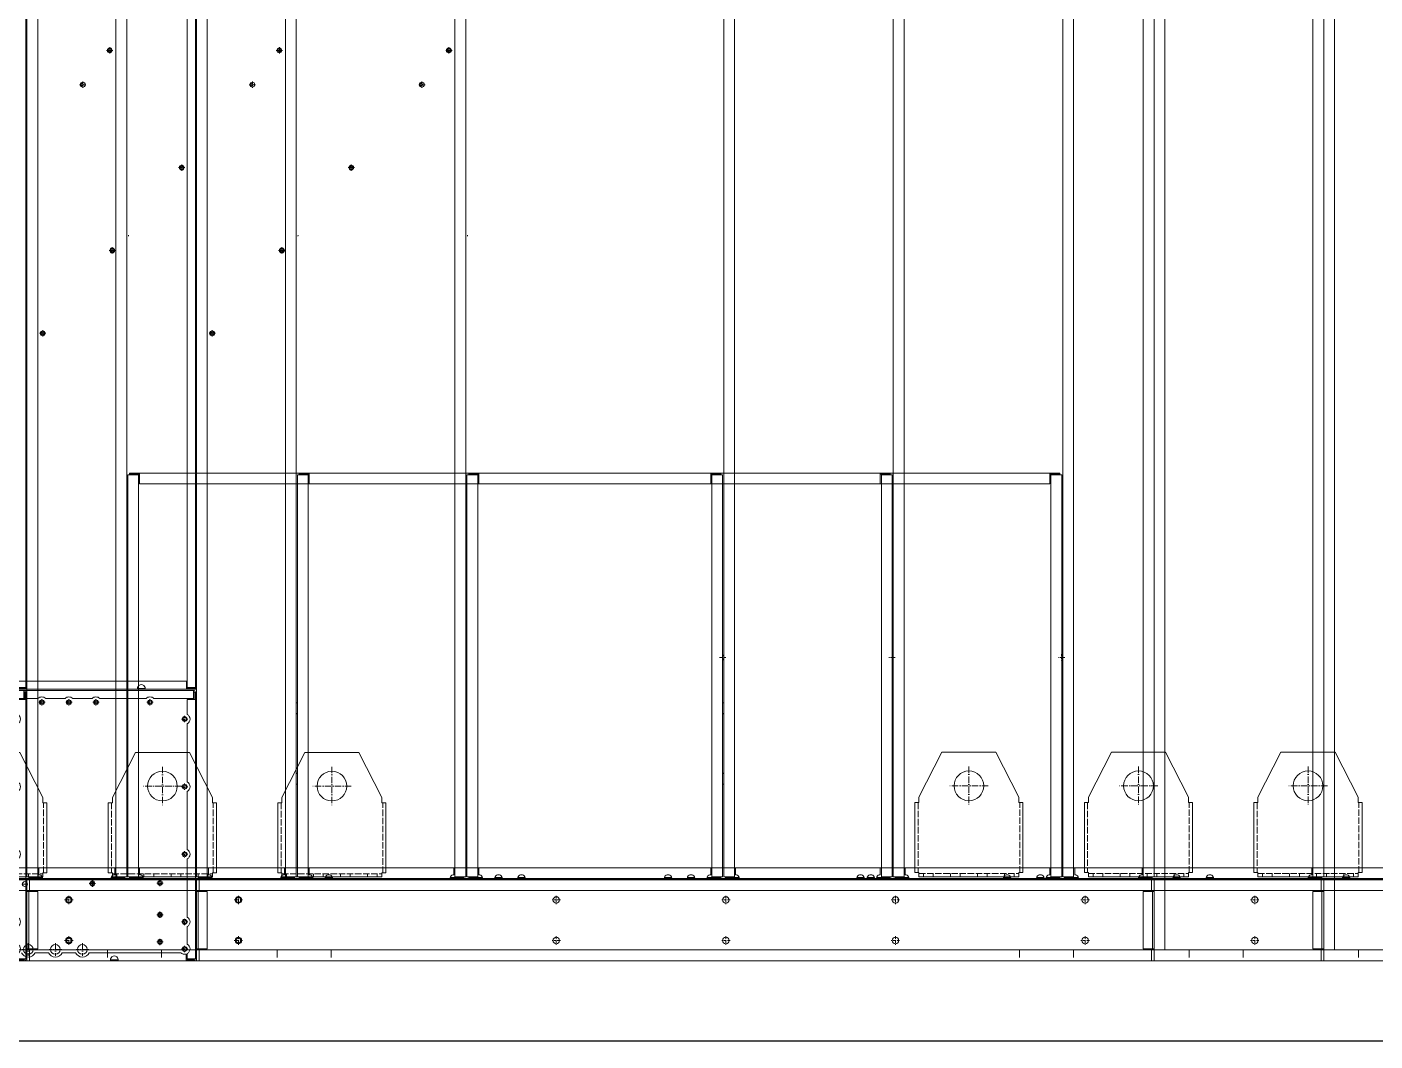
# Model space of a CAD drawing. Header units: millimetres. Extents: x -648583 to 40219, y -129719 to 29148.
# Drawn here: x -644418 to -641925, y -129719 to -127844 of the extents above; entities that cross this region are included whole.
import ezdxf

# ---------------------------------------------------------------- set-up
doc = ezdxf.new("R2010")
doc.units = ezdxf.units.MM
doc.linetypes.add('DASHDOT', pattern=[18.5, 12, -3, 0.5, -3])
doc.linetypes.add('DASHED', pattern=[15, 12, -3])

# ---------------------------------------------------------------- blocks, each defined once
blk = doc.blocks.new('457536')
at = {"color": 7, "lineweight": 5}
for p, q in [((114592.520962, 89152.297332), (114550.020962, 89069.297332)), ((114692.520962, 89152.297332), (114592.520962, 89152.297332)), ((114735.020962, 89069.297332), (114692.520962, 89152.297332)), ((114542.520962, 89059.297332), (114542.520962, 88929.797332)), ((114742.520962, 88929.797332), (114742.520962, 89059.297332)), ((114550.020962, 88922.297332), (114735.020962, 88922.297332))]:
    blk.add_line(p, q, dxfattribs=at)
at = {"color": 7, "linetype": 'DASHDOT', "lineweight": 5}
for p, q in [((114642.520962, 89126.047332), (114642.520962, 89054.547332)), ((114678.270962, 89090.297332), (114606.770962, 89090.297332))]:
    blk.add_line(p, q, dxfattribs=at)
at = {"color": 7, "lineweight": 5, "ltscale": 0.09375}
for p, q in [((114542.520962, 89059.297332), (114550.020962, 89059.297332)), ((114742.520962, 89059.297332), (114735.020962, 89059.297332)), ((114550.020962, 88929.797332), (114542.520962, 88929.797332)), ((114550.020962, 88922.297332), (114550.020962, 88929.797332)), ((114735.020962, 88929.797332), (114742.520962, 88929.797332)), ((114735.020962, 88922.297332), (114735.020962, 88929.797332))]:
    blk.add_line(p, q, dxfattribs=at)
at = {"color": 7, "linetype": 'DASHED', "lineweight": 5}
for p, q in [((114548.520962, 89059.297332), (114548.520962, 88929.797332)), ((114736.520962, 88929.797332), (114736.520962, 89059.297332)), ((114550.020962, 88928.297332), (114735.020962, 88928.297332))]:
    blk.add_line(p, q, dxfattribs=at)
at = {"color": 7, "lineweight": 5, "ltscale": 0.125}
for p, q in [((114550.020962, 89059.297332), (114550.020962, 89069.297332)), ((114735.020962, 89069.297332), (114735.020962, 89059.297332))]:
    blk.add_line(p, q, dxfattribs=at)
at = {"color": 7, "linetype": 'DASHED', "lineweight": 5, "ltscale": 0.075}
for p, q in [((114558.520962, 88928.297332), (114558.520962, 88922.297332)), ((114576.520962, 88928.297332), (114576.520962, 88922.297332)), ((114608.520962, 88928.297332), (114608.520962, 88922.297332)), ((114626.520962, 88928.297332), (114626.520962, 88922.297332)), ((114658.520962, 88928.297332), (114658.520962, 88922.297332)), ((114676.520962, 88928.297332), (114676.520962, 88922.297332)), ((114708.520962, 88928.297332), (114708.520962, 88922.297332)), ((114726.520962, 88928.297332), (114726.520962, 88922.297332))]:
    blk.add_line(p, q, dxfattribs=at)
at = {"color": 7, "lineweight": 5}
blk.add_circle((114642.520962, 89090.297332), 27.5, dxfattribs=at)
blk = doc.blocks.new('1')
at = {"color": 7, "lineweight": 20}
for p, q in [((22363.3, 14989.1), (22363.3, 18430.1)), ((22383.3, 18430.1), (22383.3, 14989.1)), ((22841.3, 14989.1), (22841.3, 18430.1)), ((22861.3, 18430.1), (22861.3, 14989.1)), ((23965.3, 14989.1), (23965.3, 18430.1)), ((24761.3, 18430.1), (24761.3, 14989.1)), ((24781.3, 18413.6), (24781.3, 14853.6)), ((22346.3, 18188.5), (22346.3, 15338.7)), ((22361.3, 15338.7), (22361.3, 18188.5)), ((24741.3, 17162.6), (24741.3, 14989.1)), ((23985.3, 14989.1), (23985.3, 17110.6)), ((22863.3, 14989.1), (22863.3, 15732.1)), ((22883.3, 15732.1), (22883.3, 14989.1)), ((22885.3, 15735.6), (23941.3, 15735.6)), ((23943.3, 14989.1), (23943.3, 15732.1)), ((23963.3, 15732.1), (23963.3, 14989.1)), ((23941.3, 15715.6), (22885.3, 15715.6)), ((22357.8, 15333.6), (19364.8, 15333.6)), ((22344.7, 15350.6), (21378.9, 15350.6)), ((21469, 15335.6), (22254.6, 15335.6)), ((22268, 15335.6), (22344.7, 15335.6)), ((22070.2, 15318.6), (22034.5, 15318.6)), ((22120.2, 15318.6), (22084.5, 15318.6)), ((22170.2, 15318.6), (22134.5, 15318.6)), ((22270.2, 15318.6), (22184.5, 15318.6)), ((22357.8, 15318.6), (22284.5, 15318.6)), ((22346.3, 15289.3), (22346.3, 15316.6)), ((22361.3, 14837.1), (22361.3, 15316.6)), ((22346.3, 15164.3), (22346.3, 15271.9)), ((22346.3, 15039.3), (22346.3, 15146.9)), ((22346.3, 14914.3), (22346.3, 15021.9)), ((24756.6, 14983.6), (22368, 14983.6)), ((22385.3, 15005.6), (22839.3, 15005.6)), ((22832.3, 14985.6), (22392.3, 14985.6)), ((23553.3, 14985.2), (22403.3, 14985.2)), ((22885.3, 15005.6), (23941.3, 15005.6)), ((23228.3, 14985.6), (22892.3, 14985.6)), ((23584.3, 14985.6), (23242.3, 14985.6)), ((24721.3, 14985.2), (23571.3, 14985.2)), ((23934.3, 14985.6), (23598.3, 14985.6)), ((23987.3, 15005.6), (24739.3, 15005.6)), ((24230.3, 14985.6), (23994.3, 14985.6)), ((24482.3, 14985.6), (24244.3, 14985.6)), ((24732.3, 14985.6), (24496.3, 14985.6)), ((22363.3, 14963.6), (24761.3, 14963.6)), ((22363.3, 14855.6), (22363.3, 14961.6)), ((22366.5, 14961.6), (22366.5, 14855.6)), ((22368, 14963.6), (24756.6, 14963.6)), ((22383.3, 14855.6), (22383.3, 14961.6)), ((24741.3, 14961.6), (24741.3, 14855.6)), ((24758.1, 14855.6), (24758.1, 14961.6)), ((24761.3, 14961.6), (24761.3, 14855.6)), ((24761.3, 14855.6), (24761.3, 14961.6)), ((22346.3, 14864.3), (22346.3, 14896.9)), ((22204.6, 14833.6), (21318.1, 14833.6)), ((22089.7, 14848.6), (22065, 14848.6)), ((22139.7, 14848.6), (22115, 14848.6)), ((22334.2, 14848.6), (22165, 14848.6)), ((22344.3, 14833.6), (22218.1, 14833.6)), ((22512.3, 14853.6), (22363.3, 14853.6)), ((24761.3, 14833.6), (22363.3, 14833.6)), ((24756.6, 14853.6), (22368, 14853.6)), ((22368, 14833.6), (24756.6, 14833.6)), ((24512.3, 14853.6), (22612.3, 14853.6)), ((24761.3, 14853.6), (24612.3, 14853.6))]:
    blk.add_line(p, q, dxfattribs=at)
at = {"color": 7, "linetype": 'DASHDOT', "lineweight": 20, "ltscale": 0.2925}
for p, q in [((22835.9, 16517), (22824.2, 16517)), ((22786, 16453.6), (22774.3, 16453.6)), ((22655.4, 16300.3), (22643.7, 16300.3)), ((22526.9, 16147.1), (22515.2, 16147.1)), ((22398.3, 15993.9), (22386.6, 15993.9)), ((23963.2, 15400.6), (23963.2, 15388.9)), ((22083.2, 15311.6), (22071.5, 15311.6)), ((22077.3, 15317.5), (22077.3, 15305.8)), ((22133.2, 15311.6), (22121.5, 15311.6)), ((22127.3, 15317.5), (22127.3, 15305.8)), ((22183.2, 15311.6), (22171.5, 15311.6)), ((22177.3, 15317.5), (22177.3, 15305.8)), ((22283.2, 15311.6), (22271.5, 15311.6)), ((22277.3, 15317.5), (22277.3, 15305.8)), ((22341.3, 15286.5), (22341.3, 15274.8)), ((22347.2, 15280.6), (22335.5, 15280.6)), ((22341.3, 15161.5), (22341.3, 15149.8)), ((22347.2, 15155.6), (22335.5, 15155.6)), ((22341.3, 15036.5), (22341.3, 15024.8)), ((22347.2, 15030.6), (22335.5, 15030.6)), ((22295.8, 14983.3), (22295.8, 14971.6)), ((22051.7, 14975.5), (22040, 14975.5)), ((22176.7, 14976.5), (22165, 14976.5)), ((22170.8, 14982.4), (22170.8, 14970.7)), ((22301.7, 14977.4), (22290, 14977.4)), ((22301.7, 14918.6), (22290, 14918.6)), ((22295.8, 14924.5), (22295.8, 14912.8)), ((22341.3, 14911.5), (22341.3, 14899.8)), ((22347.2, 14905.6), (22335.5, 14905.6)), ((22301.7, 14868.6), (22290, 14868.6)), ((22295.8, 14874.5), (22295.8, 14862.8)), ((22341.3, 14861.5), (22341.3, 14849.8)), ((22347.2, 14855.6), (22335.5, 14855.6))]:
    blk.add_line(p, q, dxfattribs=at)
at = {"color": 7, "linetype": 'DASHDOT', "lineweight": 20, "ltscale": 0.195}
for p, q in [((22833.9, 16517), (22826.1, 16517)), ((22782, 16453.6), (22774.2, 16453.6)), ((22653.4, 16300.3), (22645.6, 16300.3)), ((22524.9, 16147.1), (22517.1, 16147.1)), ((22396.3, 15993.9), (22388.5, 15993.9)), ((22174.2, 14976.5), (22166.4, 14976.5)), ((22170.3, 14980.4), (22170.3, 14972.6)), ((22299.2, 14977.4), (22291.4, 14977.4)), ((22295.3, 14981.3), (22295.3, 14973.5)), ((22299.2, 14918.6), (22291.4, 14918.6)), ((22295.3, 14922.5), (22295.3, 14914.7)), ((22299.2, 14868.6), (22291.4, 14868.6)), ((22295.3, 14872.5), (22295.3, 14864.7))]:
    blk.add_line(p, q, dxfattribs=at)
at = {"color": 7, "linetype": 'DASHDOT', "lineweight": 20, "ltscale": 0.292499}
for p, q in [((22830, 16522.9), (22830, 16511.2)), ((22780.1, 16459.5), (22780.1, 16447.8)), ((22521, 16153), (22521, 16141.3)), ((23969, 15394.7), (23957.3, 15394.7))]:
    blk.add_line(p, q, dxfattribs=at)
at = {"color": 7, "linetype": 'DASHDOT', "lineweight": 20, "ltscale": 0.195001}
for p, q in [((22830, 16520.9), (22830, 16513.1)), ((22521, 16151), (22521, 16143.2)), ((22392.4, 15997.8), (22392.4, 15990))]:
    blk.add_line(p, q, dxfattribs=at)
at = {"color": 7, "linetype": 'DASHDOT', "lineweight": 20, "ltscale": 0.194998}
for p, q in [((22778.1, 16457.5), (22778.1, 16449.7)), ((22649.5, 16304.2), (22649.5, 16296.4))]:
    blk.add_line(p, q, dxfattribs=at)
at = {"color": 7, "linetype": 'DASHDOT', "lineweight": 20, "ltscale": 0.292502}
for p, q in [((22649.5, 16306.2), (22649.5, 16294.5)), ((22392.4, 15999.8), (22392.4, 15988.1))]:
    blk.add_line(p, q, dxfattribs=at)
at = {"color": 7, "lineweight": 20, "ltscale": 0.050782}
blk.add_line((22864.4, 16173.6), (22864.7, 16175.6), dxfattribs=at)
at = {"color": 7, "lineweight": 20, "ltscale": 0.077786}
blk.add_line((22363.3, 15993.5), (22361.3, 15991.1), dxfattribs=at)
at = {"color": 7, "lineweight": 20, "ltscale": 0.05349}
blk.add_line((22361.3, 15936.2), (22363.3, 15935.5), dxfattribs=at)
blk.add_line((22361.3, 15936.2), (22363.3, 15935.5), dxfattribs=at)
at = {"color": 7, "lineweight": 20, "ltscale": 0.039896}
blk.add_line((22362.8, 15930.3), (22361.3, 15930.9), dxfattribs=at)
at = {"color": 7, "lineweight": 20, "ltscale": 0.012708}
for p, q in [((22362.8, 15930.3), (22363.3, 15930.3)), ((22362.8, 15358), (22363.3, 15358)), ((22363.3, 15358), (22362.8, 15358))]:
    blk.add_line(p, q, dxfattribs=at)
at = {"color": 7, "lineweight": 20, "ltscale": 0.0875}
for p, q in [((22863.3, 15732.1), (22866.8, 15732.1)), ((22885.3, 15735.6), (22885.3, 15732.1)), ((23941.3, 15735.6), (23941.3, 15732.1)), ((23963.3, 15732.1), (23959.8, 15732.1)), ((22357.8, 15333.6), (22357.8, 15330.1)), ((22361.3, 15316.6), (22357.8, 15316.6)), ((22363.3, 14989.1), (22366.8, 14989.1)), ((22861.3, 14989.1), (22857.8, 14989.1)), ((22863.3, 14989.1), (22866.8, 14989.1)), ((23963.3, 14989.1), (23959.8, 14989.1)), ((23965.3, 14989.1), (23968.8, 14989.1)), ((24761.3, 14989.1), (24757.8, 14989.1)), ((22344.3, 14833.6), (22344.3, 14837.1)), ((22361.3, 14837.1), (22357.8, 14837.1))]:
    blk.add_line(p, q, dxfattribs=at)
at = {"color": 7, "lineweight": 20, "ltscale": 0.4625}
for p, q in [((22866.8, 15735.6), (22885.3, 15735.6)), ((22885.3, 15733.6), (22866.8, 15733.6)), ((23941.3, 15735.6), (23959.8, 15735.6)), ((23959.8, 15733.6), (23941.3, 15733.6)), ((22362.8, 15358), (22362.8, 15339.5)), ((22362.8, 15358), (22362.8, 15339.5))]:
    blk.add_line(p, q, dxfattribs=at)
at = {"color": 7, "lineweight": 20, "ltscale": 0.05}
for p, q in [((22866.8, 15735.6), (22866.8, 15733.6)), ((23959.8, 15735.6), (23959.8, 15733.6)), ((22361.3, 15330.1), (22359.3, 15330.1)), ((22863.3, 15310.6), (22861.3, 15310.6)), ((22863.3, 15310.6), (22861.3, 15310.6)), ((23965.3, 15310.6), (23963.3, 15310.6)), ((23965.3, 15310.6), (23963.3, 15310.6)), ((22861.3, 15290.6), (22863.3, 15290.6)), ((22861.3, 15290.2), (22863.3, 15290.2)), ((23963.3, 15290.6), (23965.3, 15290.6)), ((23963.3, 15290.6), (23965.3, 15290.6)), ((23963.3, 15290.2), (23965.3, 15290.2)), ((22863.3, 15180.6), (22861.3, 15180.6)), ((22863.3, 15180.6), (22861.3, 15180.6)), ((22863.3, 15180.2), (22861.3, 15180.2)), ((22861.3, 15160.2), (22863.3, 15160.2)), ((23965.3, 15180.6), (23963.3, 15180.6)), ((23965.3, 15180.6), (23963.3, 15180.6)), ((23965.3, 15180.2), (23963.3, 15180.2)), ((23963.3, 15160.2), (23965.3, 15160.2)), ((22366.8, 14985.6), (22366.8, 14987.6)), ((22378.3, 14985.6), (22378.3, 14987.6)), ((22846.3, 14985.6), (22846.3, 14987.6)), ((22857.8, 14985.6), (22857.8, 14987.6)), ((22866.8, 14985.6), (22866.8, 14987.6)), ((22878.3, 14985.6), (22878.3, 14987.6)), ((23948.3, 14985.6), (23948.3, 14987.6)), ((23959.8, 14985.6), (23959.8, 14987.6)), ((23968.8, 14985.6), (23968.8, 14987.6)), ((23980.3, 14985.6), (23980.3, 14987.6)), ((24746.3, 14985.6), (24746.3, 14987.6)), ((24757.8, 14985.6), (24757.8, 14987.6)), ((22363.3, 14961.6), (22363.3, 14963.6)), ((22366.5, 14961.6), (22366.5, 14963.6)), ((22366.5, 14961.6), (22366.5, 14963.6)), ((24758.1, 14963.6), (24758.1, 14961.6)), ((24761.3, 14961.6), (24761.3, 14963.6)), ((22204.6, 14833.6), (22204.6, 14835.6)), ((22218.1, 14833.6), (22218.1, 14835.6)), ((22357.8, 14833.6), (22357.8, 14835.6)), ((22363.3, 14853.6), (22363.3, 14855.6)), ((22366.5, 14853.6), (22366.5, 14855.6)), ((22366.5, 14853.6), (22366.5, 14855.6)), ((24758.1, 14855.6), (24758.1, 14853.6)), ((24761.3, 14853.6), (24761.3, 14855.6))]:
    blk.add_line(p, q, dxfattribs=at)
at = {"color": 7, "lineweight": 20, "ltscale": 0.0375}
for p, q in [((22866.8, 15733.6), (22866.8, 15732.1)), ((23959.8, 15733.6), (23959.8, 15732.1)), ((22358.2, 15337.2), (22358.2, 15338.7)), ((22359.3, 15330.1), (22357.8, 15330.1)), ((22366.8, 14987.6), (22366.8, 14989.1)), ((22857.8, 14987.6), (22857.8, 14989.1)), ((22866.8, 14987.6), (22866.8, 14989.1)), ((23959.8, 14987.6), (23959.8, 14989.1)), ((23968.8, 14987.6), (23968.8, 14989.1)), ((24757.8, 14987.6), (24757.8, 14989.1)), ((22366.5, 14961.6), (22368, 14961.6)), ((24758.1, 14961.6), (24756.6, 14961.6)), ((22357.8, 14835.6), (22357.8, 14837.1))]:
    blk.add_line(p, q, dxfattribs=at)
at = {"color": 7, "lineweight": 20, "ltscale": 0.4125}
for p, q in [((22866.8, 15732.1), (22883.3, 15732.1)), ((22885.3, 15715.6), (22885.3, 15732.1)), ((23941.3, 15732.1), (23941.3, 15715.6)), ((23943.3, 15732.1), (23959.8, 15732.1)), ((22383.3, 14989.1), (22366.8, 14989.1)), ((22857.8, 14989.1), (22841.3, 14989.1)), ((22883.3, 14989.1), (22866.8, 14989.1)), ((23959.8, 14989.1), (23943.3, 14989.1)), ((23985.3, 14989.1), (23968.8, 14989.1)), ((24757.8, 14989.1), (24741.3, 14989.1))]:
    blk.add_line(p, q, dxfattribs=at)
at = {"color": 7, "lineweight": 20, "ltscale": 0.168029}
for p, q in [((22254.6, 15337.2), (22261.3, 15337.2)), ((22254.6, 15335.6), (22261.3, 15335.6)), ((22268, 15337.2), (22261.3, 15337.2)), ((22268, 15335.6), (22261.3, 15335.6))]:
    blk.add_line(p, q, dxfattribs=at)
at = {"color": 7, "lineweight": 20, "ltscale": 0.04}
for p, q in [((22254.6, 15335.6), (22254.6, 15337.2)), ((22268, 15335.6), (22268, 15337.2)), ((22358.2, 15335.6), (22358.2, 15337.2)), ((22403.3, 14983.6), (22403.3, 14985.2)), ((23553.3, 14983.6), (23553.3, 14985.2)), ((23571.3, 14983.6), (23571.3, 14985.2)), ((24721.3, 14983.6), (24721.3, 14985.2))]:
    blk.add_line(p, q, dxfattribs=at)
at = {"color": 7, "lineweight": 20, "ltscale": 0.2975}
for p, q in [((22344.7, 15338.7), (22344.7, 15350.6)), ((22346.3, 15338.7), (22358.2, 15338.7))]:
    blk.add_line(p, q, dxfattribs=at)
at = {"color": 7, "lineweight": 20, "ltscale": 0.0775}
for p, q in [((22344.7, 15335.6), (22344.7, 15338.7)), ((22361.3, 15338.7), (22358.2, 15338.7))]:
    blk.add_line(p, q, dxfattribs=at)
at = {"color": 7, "lineweight": 20, "ltscale": 0.3375}
for p, q in [((22358.2, 15337.2), (22344.7, 15337.2)), ((22344.7, 15335.6), (22358.2, 15335.6)), ((22359.3, 15316.6), (22359.3, 15330.1)), ((22361.3, 15330.1), (22361.3, 15316.6)), ((22344.3, 14835.6), (22357.8, 14835.6)), ((22357.8, 14833.6), (22344.3, 14833.6))]:
    blk.add_line(p, q, dxfattribs=at)
at = {"color": 7, "lineweight": 20, "ltscale": 0.114792}
blk.add_line((22358.2, 15338), (22362.8, 15338), dxfattribs=at)
at = {"color": 7, "lineweight": 20, "ltscale": 0.114793}
blk.add_line((22362.8, 15336), (22358.2, 15336), dxfattribs=at)
at = {"color": 7, "lineweight": 20, "ltscale": 0.037293}
blk.add_line((22361.3, 15339.5), (22362.8, 15339.5), dxfattribs=at)
at = {"color": 7, "lineweight": 20, "ltscale": 0.037353}
blk.add_line((22362.8, 15339.5), (22361.3, 15339.5), dxfattribs=at)
at = {"color": 7, "lineweight": 20, "ltscale": 0.2875}
for p, q in [((22346.3, 15316.6), (22357.8, 15316.6)), ((22357.8, 15318.6), (22357.8, 15330.1)), ((22366.8, 14987.6), (22378.3, 14987.6)), ((22378.3, 14985.6), (22366.8, 14985.6)), ((22846.3, 14987.6), (22857.8, 14987.6)), ((22857.8, 14985.6), (22846.3, 14985.6)), ((22866.8, 14987.6), (22878.3, 14987.6)), ((22878.3, 14985.6), (22866.8, 14985.6)), ((23948.3, 14987.6), (23959.8, 14987.6)), ((23959.8, 14985.6), (23948.3, 14985.6)), ((23968.8, 14987.6), (23980.3, 14987.6)), ((23980.3, 14985.6), (23968.8, 14985.6)), ((24746.3, 14987.6), (24757.8, 14987.6)), ((24757.8, 14985.6), (24746.3, 14985.6)), ((22346.3, 14837.1), (22357.8, 14837.1))]:
    blk.add_line(p, q, dxfattribs=at)
at = {"color": 7, "lineweight": 20, "ltscale": 0.1175}
for p, q in [((22368, 14983.6), (22363.3, 14983.6)), ((22368, 14983.6), (22368, 14978.9)), ((24761.3, 14983.6), (24756.6, 14983.6)), ((24756.6, 14983.6), (24756.6, 14978.9)), ((22363.3, 14855.6), (22368, 14855.6)), ((22368, 14833.6), (22368, 14838.3)), ((24761.3, 14855.6), (24756.6, 14855.6)), ((24756.6, 14833.6), (24756.6, 14838.3))]:
    blk.add_line(p, q, dxfattribs=at)
at = {"color": 7, "lineweight": 20, "ltscale": 0.16}
for p, q in [((22363.3, 14977.2), (22363.3, 14983.6)), ((24761.3, 14983.6), (24761.3, 14977.2)), ((22363.3, 14833.6), (22363.3, 14840)), ((24761.3, 14840), (24761.3, 14833.6))]:
    blk.add_line(p, q, dxfattribs=at)
at = {"color": 7, "lineweight": 20, "ltscale": 0.175}
for p, q in [((22378.3, 14987.6), (22385.3, 14987.6)), ((22378.3, 14985.6), (22385.3, 14985.6)), ((22392.3, 14985.6), (22385.3, 14985.6)), ((22832.3, 14985.6), (22839.3, 14985.6)), ((22839.3, 14987.6), (22846.3, 14987.6)), ((22839.3, 14985.6), (22846.3, 14985.6)), ((22878.3, 14987.6), (22885.3, 14987.6)), ((22878.3, 14985.6), (22885.3, 14985.6)), ((22892.3, 14985.6), (22885.3, 14985.6)), ((23242.3, 14985.6), (23228.3, 14985.6)), ((23584.3, 14985.6), (23591.3, 14985.6)), ((23591.3, 14985.6), (23598.3, 14985.6)), ((23934.3, 14985.6), (23941.3, 14985.6)), ((23941.3, 14987.6), (23948.3, 14987.6)), ((23941.3, 14985.6), (23948.3, 14985.6)), ((23980.3, 14987.6), (23987.3, 14987.6)), ((23980.3, 14985.6), (23987.3, 14985.6)), ((23994.3, 14985.6), (23987.3, 14985.6)), ((24230.3, 14985.6), (24237.3, 14985.6)), ((24244.3, 14985.6), (24237.3, 14985.6)), ((24482.3, 14985.6), (24496.3, 14985.6)), ((24732.3, 14985.6), (24746.3, 14985.6)), ((24739.3, 14987.6), (24746.3, 14987.6))]:
    blk.add_line(p, q, dxfattribs=at)
at = {"color": 7, "lineweight": 20, "ltscale": 0.319497}
for p, q in [((22385.3, 15005.6), (22385.3, 14992.8)), ((22839.3, 15005.6), (22839.3, 14992.8)), ((22885.3, 15005.6), (22885.3, 14992.8)), ((23941.3, 15005.6), (23941.3, 14992.8)), ((23987.3, 15005.6), (23987.3, 14992.8)), ((24739.3, 15005.6), (24739.3, 14992.8))]:
    blk.add_line(p, q, dxfattribs=at)
at = {"color": 7, "lineweight": 20, "ltscale": 0.164795}
for p, q in [((22391.9, 14987.6), (22385.3, 14987.6)), ((22832.7, 14987.6), (22839.3, 14987.6)), ((22891.9, 14987.6), (22885.3, 14987.6)), ((23235.3, 14987.6), (23228.7, 14987.6)), ((23241.9, 14987.6), (23235.3, 14987.6)), ((23584.7, 14987.6), (23591.3, 14987.6)), ((23591.3, 14987.6), (23597.9, 14987.6)), ((23934.7, 14987.6), (23941.3, 14987.6)), ((23993.9, 14987.6), (23987.3, 14987.6)), ((24230.7, 14987.6), (24237.3, 14987.6)), ((24243.9, 14987.6), (24237.3, 14987.6)), ((24482.7, 14987.6), (24489.3, 14987.6)), ((24489.3, 14987.6), (24495.9, 14987.6)), ((24732.7, 14987.6), (24739.3, 14987.6))]:
    blk.add_line(p, q, dxfattribs=at)
at = {"color": 7, "lineweight": 20, "ltscale": 0.45}
blk.add_line((23553.3, 14985.2), (23571.3, 14985.2), dxfattribs=at)
at = {"color": 7, "lineweight": 20, "ltscale": 0.010005}
for p, q in [((24626.3, 14985.2), (24626.3, 14985.6)), ((24676.8, 14985.2), (24676.8, 14985.6)), ((24690.8, 14985.2), (24690.8, 14985.6))]:
    blk.add_line(p, q, dxfattribs=at)
at = {"color": 7, "lineweight": 20, "ltscale": 0.250004}
blk.add_line((24731.3, 14985.2), (24721.3, 14985.2), dxfattribs=at)
at = {"color": 7, "lineweight": 20, "ltscale": 0.25}
blk.add_line((24741.3, 14985.2), (24731.3, 14985.2), dxfattribs=at)
at = {"color": 7, "lineweight": 20, "ltscale": 0.01}
blk.add_line((24741.3, 14985.2), (24741.3, 14985.6), dxfattribs=at)
at = {"color": 7, "lineweight": 20, "ltscale": 0.34}
for p, q in [((22363.3, 14977.2), (22363.3, 14963.6)), ((24761.3, 14963.6), (24761.3, 14977.2)), ((22363.3, 14853.6), (22363.3, 14840)), ((22512.3, 14840), (22512.3, 14853.6)), ((22612.3, 14853.6), (22612.3, 14840)), ((24512.3, 14840), (24512.3, 14853.6)), ((24612.3, 14853.6), (24612.3, 14840)), ((24761.3, 14840), (24761.3, 14853.6))]:
    blk.add_line(p, q, dxfattribs=at)
at = {"color": 7, "lineweight": 20, "ltscale": 0.08}
for p, q in [((22363.3, 14961.6), (22366.5, 14961.6)), ((24758.1, 14961.6), (24761.3, 14961.6)), ((22366.5, 14855.6), (22363.3, 14855.6)), ((24761.3, 14855.6), (24758.1, 14855.6))]:
    blk.add_line(p, q, dxfattribs=at)
at = {"color": 7, "lineweight": 20, "ltscale": 0.3825}
for p, q in [((22368, 14978.9), (22368, 14963.6)), ((22383.3, 14961.6), (22368, 14961.6)), ((24756.6, 14961.6), (24741.3, 14961.6)), ((24756.6, 14963.6), (24756.6, 14978.9)), ((22368, 14855.6), (22383.3, 14855.6)), ((22368, 14853.6), (22368, 14838.3)), ((24741.3, 14855.6), (24756.6, 14855.6)), ((24756.6, 14838.3), (24756.6, 14853.6))]:
    blk.add_line(p, q, dxfattribs=at)
at = {"color": 7, "lineweight": 20, "ltscale": 0.39}
for p, q in [((24761.3, 14977.2), (24761.3, 14961.6)), ((24761.3, 14855.6), (24761.3, 14840))]:
    blk.add_line(p, q, dxfattribs=at)
at = {"color": 7, "lineweight": 20, "ltscale": 0.000462809}
blk.add_line((24761.3, 14974.1), (24761.3, 14974.1), dxfattribs=at)
at = {"color": 7, "linetype": 'DASHDOT', "lineweight": 20, "ltscale": 0.39}
for p, q in [((22448.6, 14946.1), (22433, 14946.1)), ((22440.8, 14953.9), (22440.8, 14938.3)), ((23655.8, 14953.9), (23655.8, 14938.3)), ((24633.8, 14953.9), (24633.8, 14938.3)), ((22448.6, 14871.1), (22433, 14871.1)), ((22440.8, 14878.9), (22440.8, 14863.3)), ((23655.8, 14878.9), (23655.8, 14863.3)), ((24633.8, 14878.9), (24633.8, 14863.3))]:
    blk.add_line(p, q, dxfattribs=at)
at = {"color": 7, "linetype": 'DASHDOT', "lineweight": 20, "ltscale": 0.389999}
for p, q in [((23663.6, 14946.1), (23648, 14946.1)), ((23663.6, 14871.1), (23648, 14871.1))]:
    blk.add_line(p, q, dxfattribs=at)
at = {"color": 7, "linetype": 'DASHDOT', "lineweight": 20, "ltscale": 0.389996}
for p, q in [((24641.6, 14946.1), (24626, 14946.1)), ((24641.6, 14871.1), (24626, 14871.1))]:
    blk.add_line(p, q, dxfattribs=at)
at = {"color": 7, "linetype": 'DASHDOT', "lineweight": 20}
for p, q in [((22052.3, 14866.3), (22052.3, 14842.9)), ((22102.3, 14866.3), (22102.3, 14842.9)), ((22152.3, 14866.3), (22152.3, 14842.9)), ((22064, 14854.6), (22040.6, 14854.6)), ((22114, 14854.6), (22090.6, 14854.6)), ((22164, 14854.6), (22140.6, 14854.6))]:
    blk.add_line(p, q, dxfattribs=at)
at = {"lineweight": 20}
for p, q in [((24761.3, 14833.6), (19861.3, 14833.6)), ((25861.3, 14853.6), (24761.3, 14853.6)), ((25861.3, 14833.6), (24761.3, 14833.6))]:
    blk.add_line(p, q, dxfattribs=at)
at = {"color": 7, "lineweight": 20, "ltscale": 0.169248}
for p, q in [((22204.6, 14835.6), (22211.3, 14835.6)), ((22204.6, 14833.6), (22211.3, 14833.6)), ((22218.1, 14835.6), (22211.3, 14835.6)), ((22218.1, 14833.6), (22211.3, 14833.6))]:
    blk.add_line(p, q, dxfattribs=at)
at = {"color": 7, "lineweight": 20, "ltscale": 0.224015}
blk.add_line((22344.3, 14846.1), (22344.3, 14837.1), dxfattribs=at)
at = {"color": 7, "lineweight": 20, "ltscale": 0.245994}
blk.add_line((22346.3, 14837.1), (22346.3, 14846.9), dxfattribs=at)
at = {"color": 7, "lineweight": 20, "ltscale": 0.000478323}
blk.add_line((22372.8, 14833.6), (22372.9, 14833.6), dxfattribs=at)
at = {"color": 7, "lineweight": 20, "ltscale": 0.000571071}
blk.add_line((22473.6, 14833.6), (22473.6, 14833.6), dxfattribs=at)
at = {"color": 7, "lineweight": 20, "ltscale": 0.000337276}
blk.add_line((22488.1, 14833.6), (22488.1, 14833.6), dxfattribs=at)
at = {"color": 7, "lineweight": 20, "ltscale": 0.000669931}
blk.add_line((22963.2, 14833.6), (22963.2, 14833.6), dxfattribs=at)
at = {"color": 7, "lineweight": 20, "ltscale": 0.000895851}
blk.add_line((22972.8, 14833.6), (22972.9, 14833.6), dxfattribs=at)
at = {"color": 7, "lineweight": 20, "ltscale": 0.000673251}
blk.add_line((23515.1, 14833.6), (23515, 14833.6), dxfattribs=at)
at = {"color": 7, "lineweight": 20, "ltscale": 0.000571084}
blk.add_line((23529.5, 14833.6), (23529.5, 14833.6), dxfattribs=at)
at = {"color": 7, "lineweight": 20, "ltscale": 0.000197227}
blk.add_line((23609.6, 14833.6), (23609.6, 14833.6), dxfattribs=at)
at = {"color": 7, "lineweight": 20, "ltscale": 0.000670507}
blk.add_line((24151.8, 14833.6), (24151.8, 14833.6), dxfattribs=at)
at = {"color": 7, "lineweight": 20, "ltscale": 0.000335273}
blk.add_line((24161.4, 14833.6), (24161.5, 14833.6), dxfattribs=at)
at = {"color": 7, "lineweight": 20, "ltscale": 0.000447819}
blk.add_line((24751.8, 14833.6), (24751.8, 14833.6), dxfattribs=at)
at = {"color": 7, "lineweight": 20, "ltscale": 0.00043427}
blk.add_line((24761.3, 14843.1), (24761.3, 14843.1), dxfattribs=at)
at = {"ltscale": 500}
blk.add_line((25861.3, 14685.2), (18661.3, 14685.2), dxfattribs=at)
at = {"color": 7, "lineweight": 20}
for centre, radius in [((22830, 16517), 4.5), ((22830, 16517), 3), ((22780.1, 16453.6), 4.5), ((22649.5, 16300.3), 4.5), ((22649.5, 16300.3), 3), ((22521, 16147.1), 4.5), ((22521, 16147.1), 3), ((22392.4, 15993.9), 4.5), ((22392.4, 15993.9), 3), ((22077.3, 15311.6), 4.5), ((22077.3, 15311.6), 3), ((22127.3, 15311.6), 4.5), ((22127.3, 15311.6), 3), ((22177.3, 15311.6), 4.5), ((22177.3, 15311.6), 3), ((22277.3, 15311.6), 4.5), ((22277.3, 15311.6), 3), ((22341.3, 15280.6), 4.5), ((22341.3, 15280.6), 3), ((22341.3, 15155.6), 4.5), ((22341.3, 15155.6), 3), ((22341.3, 15030.6), 4.5), ((22341.3, 15030.6), 3), ((22045.8, 14975.5), 4.5), ((22170.8, 14976.5), 4.5), ((22170.3, 14976.5), 3), ((22295.8, 14977.4), 4.5), ((22295.3, 14977.4), 3), ((22440.8, 14946.1), 6), ((22440.8, 14946.1), 4.5), ((23655.8, 14946.1), 6), ((24633.8, 14946.1), 6), ((22295.8, 14918.6), 4.5), ((22295.3, 14918.6), 3), ((22341.3, 14905.6), 4.5), ((22341.3, 14905.6), 3), ((22052.3, 14854.6), 9), ((22102.3, 14854.6), 9), ((22152.3, 14854.6), 9), ((22295.8, 14868.6), 4.5), ((22295.3, 14868.6), 3), ((22341.3, 14855.6), 4.5), ((22341.3, 14855.6), 3), ((22440.8, 14871.1), 6), ((22440.8, 14871.1), 4.5), ((23655.8, 14871.1), 6), ((24633.8, 14871.1), 6)]:
    blk.add_circle(centre, radius, dxfattribs=at)
for centre, radius, start, end in [((22778.1, 16453.6), 3, 235.822, 127.0122), ((23963.2, 15394.7), 4.5, 61.1523, 87.8201), ((23963.2, 15394.7), 3, 43.6368, 86.7288), ((23963.2, 15394.7), 3, 273.2712, 316.3632), ((23963.2, 15394.7), 4.5, 272.1799, 298.8477), ((22270.5, 15336.9), 16.2, 173.4769, 179.6689), ((22261.3, 15337.5), 7, 9.8709, 170.1291), ((22252.2, 15336.9), 16.2, 0.3311, 6.523), ((22357.8, 15330.1), 3.5, 0, 90), ((22362.8, 15339.5), 1.5, 270, 289.8069), ((22362.8, 15339.5), 3.5, 270, 278.3501), ((22077.3, 15311.6), 10, 44.427, 135.573), ((22127.3, 15311.6), 10, 44.427, 135.573), ((22177.3, 15311.6), 10, 44.427, 135.573), ((22277.3, 15311.6), 10, 44.427, 135.573), ((22357.8, 15330.1), 1.5, 0, 90), ((22341.3, 15280.6), 10, 300, 60), ((22341.3, 15155.6), 10, 300, 60), ((22341.3, 15030.6), 10, 300, 60), ((22385.3, 14985.8), 7, 27.9406, 90), ((22839.3, 14985.8), 7, 90, 152.0594), ((22885.3, 14985.8), 7, 27.9406, 90), ((23235.3, 14985.8), 7, 27.9406, 152.0594), ((23591.3, 14985.8), 7, 27.9406, 152.0594), ((23941.3, 14985.8), 7, 90, 152.0594), ((23987.3, 14985.8), 7, 27.9406, 90), ((24237.3, 14985.8), 7, 27.9406, 152.0594), ((24489.3, 14985.8), 7, 27.9406, 152.0594), ((24739.3, 14985.8), 7, 90, 152.0594), ((22341.3, 14905.6), 10, 300, 60), ((22341.3, 14855.6), 10, 300, 60), ((22052.3, 14854.6), 14, 205.3769, 334.6231), ((22102.3, 14854.6), 14, 205.3769, 334.6231), ((22152.3, 14854.6), 14, 205.3769, 334.6231), ((22211.3, 14835.6), 7, 12.3736, 167.6264), ((22277.8, 14837.1), 3.5, 269.755, 270), ((22312.8, 14837.1), 3.5, 270, 270.245), ((22322.8, 14837.1), 3.5, 269.755, 270), ((22341.3, 14855.6), 10, 224.427, 287.4576), ((22357.8, 14837.1), 1.5, 270, 0), ((22357.8, 14837.1), 3.5, 270, 0), ((22408, 14838.3), 4.7, 269.7272, 270), ((22409.7, 14840), 6.4, 269.7738, 270), ((22471.9, 14840), 6.4, 270, 270.2365), ((23595.1, 14838.3), 4.7, 270, 270.2728), ((23642.2, 14840), 6.4, 269.7738, 270), ((23704.4, 14840), 6.4, 270, 270.2365), ((24602.7, 14840), 6.4, 269.7608, 270), ((24664.9, 14840), 6.4, 270, 270.229), ((24716.6, 14838.3), 4.7, 270, 270.2728)]:
    blk.add_arc(centre, radius, start, end, dxfattribs=at)
for points in [[(22254.3, 15337.6), (22254.4, 15337.4), (22254.4, 15337.3), (22254.4, 15337.2), (22254.5, 15337.2), (22254.6, 15337.2)], [(22268.3, 15337.6), (22268.3, 15337.4), (22268.3, 15337.3), (22268.2, 15337.2), (22268.1, 15337.2), (22268, 15337.2)], [(22204.3, 14834.8), (22204.3, 14835.2), (22204.3, 14835.6), (22204.4, 14836.1), (22204.4, 14836.6), (22204.5, 14837.1)], [(22204.4, 14835.8), (22204.4, 14835.7), (22204.4, 14835.7), (22204.5, 14835.6), (22204.5, 14835.6), (22204.6, 14835.6)], [(22218.3, 14835.8), (22218.3, 14835.7), (22218.2, 14835.7), (22218.2, 14835.6), (22218.2, 14835.6), (22218.1, 14835.6)], [(22218.2, 14837.1), (22218.2, 14836.6), (22218.3, 14836.1), (22218.3, 14835.6), (22218.3, 14835.2), (22218.3, 14834.8)]]:
    blk.add_open_spline(points, degree=5, dxfattribs=at)
for points, knots in [([(22254.3, 15337), (22254.3, 15336.6), (22254.3, 15336.3), (22254.4, 15336.1), (22254.4, 15335.8), (22254.5, 15335.6), (22254.5, 15335.6), (22254.6, 15335.6), (22254.6, 15335.6)], [0, 0, 0, 0, 0, 0, 3.570616, 3.570616, 3.570616, 4.974883, 4.974883, 4.974883, 4.974883, 4.974883, 4.974883]), ([(22268.3, 15337), (22268.3, 15336.6), (22268.3, 15336.3), (22268.3, 15336.1), (22268.2, 15335.8), (22268.1, 15335.6), (22268.1, 15335.6), (22268.1, 15335.6), (22268, 15335.6)], [0, 0, 0, 0, 0, 0, 3.570616, 3.570616, 3.570616, 4.974883, 4.974883, 4.974883, 4.974883, 4.974883, 4.974883]), ([(22391.5, 14989.1), (22391.7, 14988.6), (22391.8, 14988.1), (22391.9, 14987.5), (22392.1, 14986.7), (22392.2, 14986.1), (22392.3, 14985.9), (22392.3, 14985.7), (22392.3, 14985.6), (22392.3, 14985.6), (22392.3, 14985.6), (22392.3, 14985.6)], [0, 0, 0, 0, 0, 0, 5.019575, 5.019575, 5.019575, 8.671425, 8.671425, 8.671425, 8.70839, 8.70839, 8.70839, 8.70839, 8.70839, 8.70839]), ([(22833.1, 14989.1), (22833, 14988.6), (22832.8, 14988.1), (22832.7, 14987.5), (22832.5, 14986.7), (22832.4, 14986.1), (22832.4, 14985.9), (22832.3, 14985.7), (22832.3, 14985.6), (22832.3, 14985.6), (22832.3, 14985.6), (22832.3, 14985.6)], [0, 0, 0, 0, 0, 0, 5.019575, 5.019575, 5.019575, 8.671425, 8.671425, 8.671425, 8.70839, 8.70839, 8.70839, 8.70839, 8.70839, 8.70839]), ([(22891.5, 14989.1), (22891.7, 14988.6), (22891.8, 14988.1), (22891.9, 14987.5), (22892.1, 14986.7), (22892.2, 14986.1), (22892.3, 14985.9), (22892.3, 14985.7), (22892.3, 14985.6), (22892.3, 14985.6), (22892.3, 14985.6), (22892.3, 14985.6)], [0, 0, 0, 0, 0, 0, 5.019575, 5.019575, 5.019575, 8.671425, 8.671425, 8.671425, 8.70839, 8.70839, 8.70839, 8.70839, 8.70839, 8.70839]), ([(23228.3, 14985.6), (23228.3, 14985.6), (23228.3, 14985.6), (23228.4, 14985.8), (23228.4, 14985.8), (23228.4, 14985.9), (23228.4, 14986), (23228.5, 14986.5), (23228.6, 14987.2), (23228.8, 14987.8), (23228.9, 14988.5), (23229.1, 14989.1), (23229.1, 14989.1), (23229.1, 14989.1), (23229.1, 14989.1)], [0, 0, 0, 0, 0, 0, 0.181509, 0.181509, 0.181509, 1.935967, 1.935967, 1.935967, 7.795509, 7.795509, 7.795509, 7.864561, 7.864561, 7.864561, 7.864561, 7.864561, 7.864561]), ([(23242.3, 14985.6), (23242.3, 14985.6), (23242.3, 14985.6), (23242.3, 14985.8), (23242.3, 14985.8), (23242.3, 14985.9), (23242.2, 14986), (23242.2, 14986.5), (23242, 14987.2), (23241.9, 14987.8), (23241.7, 14988.5), (23241.5, 14989.1), (23241.5, 14989.1), (23241.5, 14989.1), (23241.5, 14989.1)], [0, 0, 0, 0, 0, 0, 0.181509, 0.181509, 0.181509, 1.935966, 1.935966, 1.935966, 7.795506, 7.795506, 7.795506, 7.864558, 7.864558, 7.864558, 7.864558, 7.864558, 7.864558]), ([(23584.3, 14985.6), (23584.3, 14985.6), (23584.3, 14985.6), (23584.4, 14985.8), (23584.4, 14985.8), (23584.4, 14985.9), (23584.4, 14986), (23584.5, 14986.5), (23584.6, 14987.2), (23584.8, 14987.8), (23584.9, 14988.5), (23585.1, 14989.1), (23585.1, 14989.1), (23585.1, 14989.1), (23585.1, 14989.1)], [0, 0, 0, 0, 0, 0, 0.181509, 0.181509, 0.181509, 1.935966, 1.935966, 1.935966, 7.795506, 7.795506, 7.795506, 7.864558, 7.864558, 7.864558, 7.864558, 7.864558, 7.864558]), ([(23598.3, 14985.6), (23598.3, 14985.6), (23598.3, 14985.6), (23598.3, 14985.8), (23598.3, 14985.8), (23598.3, 14985.9), (23598.2, 14986), (23598.2, 14986.5), (23598, 14987.2), (23597.9, 14987.8), (23597.7, 14988.5), (23597.5, 14989.1), (23597.5, 14989.1), (23597.5, 14989.1), (23597.5, 14989.1)], [0, 0, 0, 0, 0, 0, 0.181509, 0.181509, 0.181509, 1.935967, 1.935967, 1.935967, 7.795509, 7.795509, 7.795509, 7.864561, 7.864561, 7.864561, 7.864561, 7.864561, 7.864561]), ([(23935.1, 14989.1), (23935, 14988.6), (23934.8, 14988.1), (23934.7, 14987.5), (23934.5, 14986.7), (23934.4, 14986.1), (23934.4, 14985.9), (23934.3, 14985.7), (23934.3, 14985.6), (23934.3, 14985.6), (23934.3, 14985.6), (23934.3, 14985.6)], [0, 0, 0, 0, 0, 0, 5.019575, 5.019575, 5.019575, 8.671425, 8.671425, 8.671425, 8.70839, 8.70839, 8.70839, 8.70839, 8.70839, 8.70839]), ([(23993.5, 14989.1), (23993.7, 14988.6), (23993.8, 14988.1), (23993.9, 14987.5), (23994.1, 14986.7), (23994.2, 14986.1), (23994.3, 14985.9), (23994.3, 14985.7), (23994.3, 14985.6), (23994.3, 14985.6), (23994.3, 14985.6), (23994.3, 14985.6)], [0, 0, 0, 0, 0, 0, 5.019575, 5.019575, 5.019575, 8.671425, 8.671425, 8.671425, 8.70839, 8.70839, 8.70839, 8.70839, 8.70839, 8.70839]), ([(24231.1, 14989.1), (24231, 14988.6), (24230.8, 14988.1), (24230.7, 14987.5), (24230.5, 14986.7), (24230.4, 14986.1), (24230.4, 14985.9), (24230.3, 14985.7), (24230.3, 14985.6), (24230.3, 14985.6), (24230.3, 14985.6), (24230.3, 14985.6)], [0, 0, 0, 0, 0, 0, 5.019577, 5.019577, 5.019577, 8.671428, 8.671428, 8.671428, 8.708393, 8.708393, 8.708393, 8.708393, 8.708393, 8.708393]), ([(24243.5, 14989.1), (24243.7, 14988.6), (24243.8, 14988.1), (24243.9, 14987.5), (24244.1, 14986.7), (24244.2, 14986.1), (24244.3, 14985.9), (24244.3, 14985.7), (24244.3, 14985.6), (24244.3, 14985.6), (24244.3, 14985.6), (24244.3, 14985.6)], [0, 0, 0, 0, 0, 0, 5.019575, 5.019575, 5.019575, 8.671425, 8.671425, 8.671425, 8.70839, 8.70839, 8.70839, 8.70839, 8.70839, 8.70839]), ([(24483.1, 14989.1), (24483, 14988.6), (24482.8, 14988.1), (24482.7, 14987.5), (24482.5, 14986.7), (24482.4, 14986.1), (24482.4, 14985.9), (24482.3, 14985.7), (24482.3, 14985.6), (24482.3, 14985.6), (24482.3, 14985.6), (24482.3, 14985.6)], [0, 0, 0, 0, 0, 0, 5.019575, 5.019575, 5.019575, 8.671425, 8.671425, 8.671425, 8.70839, 8.70839, 8.70839, 8.70839, 8.70839, 8.70839]), ([(24495.5, 14989.1), (24495.7, 14988.6), (24495.8, 14988.1), (24495.9, 14987.5), (24496.1, 14986.7), (24496.2, 14986.1), (24496.3, 14985.9), (24496.3, 14985.7), (24496.3, 14985.6), (24496.3, 14985.6), (24496.3, 14985.6), (24496.3, 14985.6)], [0, 0, 0, 0, 0, 0, 5.019577, 5.019577, 5.019577, 8.671428, 8.671428, 8.671428, 8.708393, 8.708393, 8.708393, 8.708393, 8.708393, 8.708393]), ([(24733.1, 14989.1), (24733, 14988.6), (24732.8, 14988.1), (24732.7, 14987.5), (24732.5, 14986.7), (24732.4, 14986.1), (24732.4, 14985.9), (24732.3, 14985.7), (24732.3, 14985.6), (24732.3, 14985.6), (24732.3, 14985.6), (24732.3, 14985.6)], [0, 0, 0, 0, 0, 0, 5.019575, 5.019575, 5.019575, 8.671425, 8.671425, 8.671425, 8.70839, 8.70839, 8.70839, 8.70839, 8.70839, 8.70839]), ([(22204.3, 14834.8), (22204.3, 14834.5), (22204.3, 14834.2), (22204.4, 14833.9), (22204.4, 14833.7), (22204.5, 14833.6), (22204.5, 14833.6), (22204.5, 14833.6), (22204.6, 14833.6)], [0, 0, 0, 0, 0, 0, 3.902586, 3.902586, 3.902586, 4.80152, 4.80152, 4.80152, 4.80152, 4.80152, 4.80152]), ([(22218.3, 14834.8), (22218.3, 14834.5), (22218.3, 14834.2), (22218.3, 14833.9), (22218.2, 14833.7), (22218.1, 14833.6), (22218.1, 14833.6), (22218.1, 14833.6), (22218.1, 14833.6)], [0, 0, 0, 0, 0, 0, 3.902586, 3.902586, 3.902586, 4.80152, 4.80152, 4.80152, 4.80152, 4.80152, 4.80152])]:
    blk.add_open_spline(points, degree=5, knots=knots, dxfattribs=at)
at = {"color": 0, "lineweight": 20}
for p in [(-92028.8, -73933.6), (-90223.7, -73933.2)]:
    blk.add_blockref('457536', p, dxfattribs=at)

msp = doc.modelspace()

# ---------------------------------------------------------------- block references
at = {"lineweight": 5}
for p in [(-667094.5, -144403.9), (-666780.9, -144403.9), (-666467.4, -144403.9)]:
    msp.add_blockref('1', p, dxfattribs=at)

doc.saveas('drawing.dxf')
